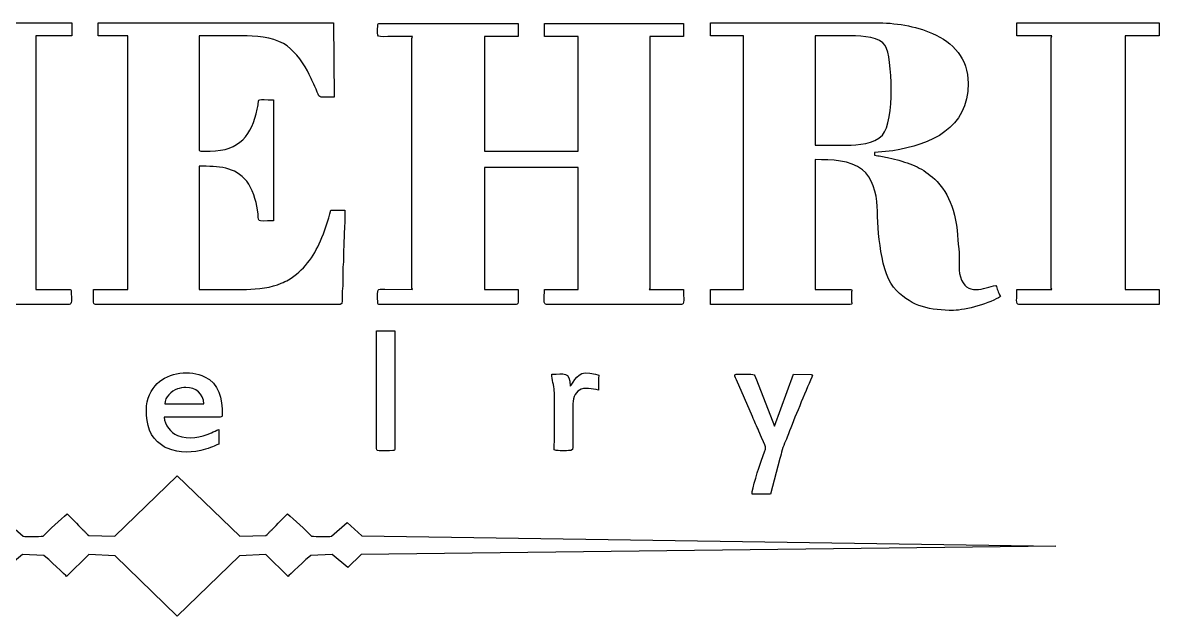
# Model space of a CAD drawing. Header units: millimetres. Extents: x -57 to 58, y -40 to 40.
# Drawn here: x -31.95 to 0.88, y -18.16 to -1 of the extents above; entities that cross this region are included whole.
import ezdxf

# ---------------------------------------------------------------- set-up
doc = ezdxf.new("R2010")
doc.units = ezdxf.units.MM
doc.header["$MEASUREMENT"] = 0
doc.layers.add('Layer 1', color=7, linetype='Continuous')

msp = doc.modelspace()

# ---------------------------------------------------------------- linework, layer by layer
at = {"layer": 'Layer 1', "color": 250}
for points, knots in [([(-40.309, -1.3823), (-40.309, -1.3823), (-39.2241, -1.3823), (-39.2241, -1.3823), (-39.2241, -1.3823), (-39.2241, -8.1579), (-39.2241, -8.1579), (-39.2241, -8.8202), (-39.7327, -8.7098), (-40.309, -8.7098), (-40.309, -8.9727), (-40.3486, -9.1476), (-40.2519, -9.1476), (-40.2519, -9.1476), (-37.6635, -9.1476), (-37.6635, -9.1476), (-37.6635, -9.1476), (-37.6635, -8.7098), (-37.6635, -8.7098), (-38.2199, -8.7098), (-38.6911, -8.804), (-38.7631, -8.3058), (-38.7889, -8.1271), (-38.7674, -1.8567), (-38.7674, -1.5156), (-38.7674, -1.5156), (-38.4739, -2.4592), (-38.4739, -2.4592), (-38.4484, -2.5483), (-38.4268, -2.6007), (-38.4016, -2.6914), (-38.3794, -2.7713), (-38.3546, -2.8535), (-38.3244, -2.9378), (-38.3244, -2.9378), (-37.9603, -4.1343), (-37.9603, -4.1343), (-37.937, -4.229), (-37.9184, -4.2988), (-37.8863, -4.3838), (-37.8863, -4.3838), (-37.5943, -5.3479), (-37.5943, -5.3479), (-37.4844, -5.7199), (-37.2325, -6.4698), (-37.1574, -6.7762), (-37.0776, -7.1017), (-36.8262, -7.8217), (-36.716, -8.2191), (-36.691, -8.3095), (-36.6713, -8.3632), (-36.6427, -8.4503), (-36.613, -8.5405), (-36.6014, -8.6126), (-36.5717, -8.7029), (-36.5431, -8.79), (-36.5234, -8.8437), (-36.4984, -8.934), (-36.4883, -8.9707), (-36.478, -9.011), (-36.4658, -9.0537), (-36.4286, -9.1832), (-36.4263, -9.1476), (-36.0458, -9.1476), (-35.961, -9.1476), (-35.899, -8.8294), (-35.858, -8.7073), (-35.858, -8.7073), (-35.1091, -6.3158), (-35.1091, -6.3158), (-35.0887, -6.2419), (-35.061, -6.1651), (-35.0345, -6.0859), (-35.0089, -6.0097), (-34.9859, -5.9182), (-34.961, -5.8358), (-34.961, -5.8358), (-34.053, -2.9373), (-34.053, -2.9373), (-34.0209, -2.8566), (-34.0046, -2.796), (-33.9795, -2.7063), (-33.9508, -2.604), (-33.9314, -2.5602), (-33.9017, -2.4606), (-33.9017, -2.4606), (-33.5906, -1.4965), (-33.5906, -1.4965), (-33.5906, -1.4965), (-33.5906, -8.7098), (-33.5906, -8.7098), (-33.5906, -8.7098), (-34.6374, -8.7098), (-34.6374, -8.7098), (-34.7297, -8.7098), (-34.6944, -8.8483), (-34.6944, -9.0905), (-34.6944, -9.1343), (-34.6812, -9.1476), (-34.6374, -9.1476), (-34.6374, -9.1476), (-30.6025, -9.1476), (-30.6025, -9.1476), (-30.5101, -9.1476), (-30.5454, -9.0091), (-30.5454, -8.7669), (-30.5454, -8.7231), (-30.5586, -8.7098), (-30.6025, -8.7098), (-30.6025, -8.7098), (-31.5731, -8.7098), (-31.5731, -8.7098), (-31.5731, -8.7098), (-31.5731, -1.3823), (-31.5731, -1.3823), (-31.5731, -1.3823), (-30.5263, -1.3823), (-30.5263, -1.3823), (-30.5263, -1.3823), (-30.5263, -1.0017), (-30.5263, -1.0017), (-30.5263, -1.0017), (-33.8189, -1.0017), (-33.8189, -1.0017), (-33.8988, -1.0017), (-33.918, -1.176), (-33.9448, -1.2565), (-33.9448, -1.2565), (-35.0725, -4.7536), (-35.0725, -4.7536), (-35.1076, -4.8581), (-35.1413, -4.9497), (-35.1701, -5.0557), (-35.1701, -5.0557), (-35.3606, -5.6456), (-35.3606, -5.6456), (-35.3632, -5.6418), (-35.3666, -5.6308), (-35.3676, -5.6336), (-35.3676, -5.6336), (-36.3434, -2.4413), (-36.3434, -2.4413), (-36.3755, -2.3325), (-36.4055, -2.2671), (-36.4341, -2.1513), (-36.4629, -2.0348), (-36.492, -1.9648), (-36.524, -1.8606), (-36.524, -1.8606), (-36.7473, -1.1323), (-36.7473, -1.1323), (-36.767, -1.0654), (-36.7581, -1.0017), (-36.8261, -1.0017), (-36.8261, -1.0017), (-40.309, -1.0017), (-40.309, -1.0017), (-40.309, -1.0017), (-40.309, -1.3823), (-40.309, -1.3823)], [0, 0, 0, 0, 0.0188679, 0.0188679, 0.0188679, 0.0377358, 0.0377358, 0.0377358, 0.0566038, 0.0566038, 0.0566038, 0.0754717, 0.0754717, 0.0754717, 0.0943396, 0.0943396, 0.0943396, 0.1132075, 0.1132075, 0.1132075, 0.1320755, 0.1320755, 0.1320755, 0.1509434, 0.1509434, 0.1509434, 0.1698113, 0.1698113, 0.1698113, 0.1886792, 0.1886792, 0.1886792, 0.2075472, 0.2075472, 0.2075472, 0.2264151, 0.2264151, 0.2264151, 0.245283, 0.245283, 0.245283, 0.2641509, 0.2641509, 0.2641509, 0.2830189, 0.2830189, 0.2830189, 0.3018868, 0.3018868, 0.3018868, 0.3207547, 0.3207547, 0.3207547, 0.3396226, 0.3396226, 0.3396226, 0.3584906, 0.3584906, 0.3584906, 0.3773585, 0.3773585, 0.3773585, 0.3962264, 0.3962264, 0.3962264, 0.4150943, 0.4150943, 0.4150943, 0.4339623, 0.4339623, 0.4339623, 0.4528302, 0.4528302, 0.4528302, 0.4716981, 0.4716981, 0.4716981, 0.490566, 0.490566, 0.490566, 0.509434, 0.509434, 0.509434, 0.5283019, 0.5283019, 0.5283019, 0.5471698, 0.5471698, 0.5471698, 0.5660377, 0.5660377, 0.5660377, 0.5849057, 0.5849057, 0.5849057, 0.6037736, 0.6037736, 0.6037736, 0.6226415, 0.6226415, 0.6226415, 0.6415094, 0.6415094, 0.6415094, 0.6603774, 0.6603774, 0.6603774, 0.6792453, 0.6792453, 0.6792453, 0.6981132, 0.6981132, 0.6981132, 0.7169811, 0.7169811, 0.7169811, 0.7358491, 0.7358491, 0.7358491, 0.754717, 0.754717, 0.754717, 0.7735849, 0.7735849, 0.7735849, 0.7924528, 0.7924528, 0.7924528, 0.8113208, 0.8113208, 0.8113208, 0.8301887, 0.8301887, 0.8301887, 0.8490566, 0.8490566, 0.8490566, 0.8679245, 0.8679245, 0.8679245, 0.8867925, 0.8867925, 0.8867925, 0.9056604, 0.9056604, 0.9056604, 0.9245283, 0.9245283, 0.9245283, 0.9433962, 0.9433962, 0.9433962, 0.9622642, 0.9622642, 0.9622642, 0.9811321, 0.9811321, 0.9811321, 1, 1, 1, 1]), ([(-29.765, -1.3823), (-29.765, -1.3823), (-28.9086, -1.3823), (-28.9086, -1.3823), (-28.9086, -1.3823), (-28.9086, -8.7098), (-28.9086, -8.7098), (-28.9086, -8.7098), (-29.8983, -8.7098), (-29.8983, -8.7098), (-29.8983, -8.9727), (-29.9378, -9.1476), (-29.8412, -9.1476), (-29.8412, -9.1476), (-22.7802, -9.1476), (-22.7802, -9.1476), (-22.6874, -9.1476), (-22.7227, -8.9508), (-22.7232, -8.8619), (-22.724, -8.717), (-22.703, -8.6552), (-22.7036, -8.5199), (-22.7041, -8.3991), (-22.7048, -8.278), (-22.7047, -8.1572), (-22.7045, -8.0307), (-22.6842, -7.9602), (-22.6849, -7.8153), (-22.6861, -7.5818), (-22.6669, -7.3812), (-22.6666, -7.1295), (-22.6664, -7.0031), (-22.6463, -6.9322), (-22.6468, -6.7876), (-22.6473, -6.6671), (-22.6469, -6.5465), (-22.6469, -6.4259), (-22.6469, -6.4259), (-23.0466, -6.4259), (-23.0466, -6.4259), (-23.1099, -6.6974), (-23.2386, -7.0569), (-23.3456, -7.3069), (-23.5452, -7.7729), (-23.8362, -8.1711), (-24.2722, -8.4358), (-24.3345, -8.4737), (-24.4103, -8.4992), (-24.4803, -8.5323), (-24.7416, -8.656), (-25.1793, -8.7098), (-25.4827, -8.7098), (-25.4827, -8.7098), (-26.8531, -8.7098), (-26.8531, -8.7098), (-26.8531, -8.7098), (-26.8531, -5.1507), (-26.8531, -5.1507), (-26.2922, -5.1507), (-25.8143, -5.1639), (-25.4795, -5.5853), (-25.3159, -5.7912), (-25.2053, -6.143), (-25.1645, -6.4122), (-25.1049, -6.805), (-25.2603, -6.7304), (-24.7024, -6.7304), (-24.7024, -6.7304), (-24.7024, -3.2285), (-24.7024, -3.2285), (-25.1878, -3.2285), (-25.1273, -3.1975), (-25.1446, -3.3382), (-25.1508, -3.3883), (-25.1643, -3.4559), (-25.1731, -3.5), (-25.3221, -4.2404), (-25.6887, -4.713), (-26.5295, -4.713), (-26.7461, -4.713), (-26.8531, -4.7437), (-26.8531, -4.6559), (-26.8531, -4.6559), (-26.8531, -1.3823), (-26.8531, -1.3823), (-26.8531, -1.3823), (-25.4637, -1.3823), (-25.4637, -1.3823), (-25.0883, -1.3823), (-24.5707, -1.4664), (-24.3082, -1.6733), (-24.0606, -1.8683), (-23.7989, -2.2069), (-23.672, -2.5025), (-23.6031, -2.6629), (-23.5401, -2.7475), (-23.4386, -3.0114), (-23.3676, -3.1959), (-23.386, -3.1523), (-22.9514, -3.1523), (-22.9514, -3.1523), (-22.9705, -1.0017), (-22.9705, -1.0017), (-22.9705, -1.0017), (-29.765, -1.0017), (-29.765, -1.0017), (-29.765, -1.0017), (-29.765, -1.3823), (-29.765, -1.3823)], [0, 0, 0, 0, 0.0277778, 0.0277778, 0.0277778, 0.0555556, 0.0555556, 0.0555556, 0.0833333, 0.0833333, 0.0833333, 0.1111111, 0.1111111, 0.1111111, 0.1388889, 0.1388889, 0.1388889, 0.1666667, 0.1666667, 0.1666667, 0.1944444, 0.1944444, 0.1944444, 0.2222222, 0.2222222, 0.2222222, 0.25, 0.25, 0.25, 0.2777778, 0.2777778, 0.2777778, 0.3055556, 0.3055556, 0.3055556, 0.3333333, 0.3333333, 0.3333333, 0.3611111, 0.3611111, 0.3611111, 0.3888889, 0.3888889, 0.3888889, 0.4166667, 0.4166667, 0.4166667, 0.4444444, 0.4444444, 0.4444444, 0.4722222, 0.4722222, 0.4722222, 0.5, 0.5, 0.5, 0.5277778, 0.5277778, 0.5277778, 0.5555556, 0.5555556, 0.5555556, 0.5833333, 0.5833333, 0.5833333, 0.6111111, 0.6111111, 0.6111111, 0.6388889, 0.6388889, 0.6388889, 0.6666667, 0.6666667, 0.6666667, 0.6944444, 0.6944444, 0.6944444, 0.7222222, 0.7222222, 0.7222222, 0.75, 0.75, 0.75, 0.7777778, 0.7777778, 0.7777778, 0.8055556, 0.8055556, 0.8055556, 0.8333333, 0.8333333, 0.8333333, 0.8611111, 0.8611111, 0.8611111, 0.8888889, 0.8888889, 0.8888889, 0.9166667, 0.9166667, 0.9166667, 0.9444444, 0.9444444, 0.9444444, 0.9722222, 0.9722222, 0.9722222, 1, 1, 1, 1]), ([(-21.6953, -1.0778), (-21.6953, -1.4806), (-21.7816, -1.4014), (-21.2195, -1.4014), (-21.0418, -1.4014), (-20.8642, -1.4014), (-20.6866, -1.4014), (-20.6996, -1.4246), (-20.7056, -1.4217), (-20.7056, -1.4585), (-20.7056, -1.4585), (-20.7056, -8.6527), (-20.7056, -8.6527), (-20.7056, -8.7255), (-20.7115, -8.6596), (-20.6866, -8.7098), (-20.6866, -8.7098), (-21.4861, -8.7097), (-21.4861, -8.7097), (-21.7353, -8.7073), (-21.6953, -8.6477), (-21.6953, -9.0905), (-21.6953, -9.1343), (-21.682, -9.1476), (-21.6382, -9.1476), (-21.6382, -9.1476), (-17.6985, -9.1476), (-17.6985, -9.1476), (-17.6018, -9.1476), (-17.6414, -8.9727), (-17.6414, -8.7098), (-17.6414, -8.7098), (-18.612, -8.7098), (-18.612, -8.7098), (-18.612, -8.7098), (-18.612, -5.1888), (-18.612, -5.1888), (-18.612, -5.1888), (-15.9094, -5.1888), (-15.9094, -5.1888), (-15.9094, -5.1888), (-15.9094, -8.7098), (-15.9094, -8.7098), (-15.9094, -8.7098), (-16.8801, -8.7098), (-16.8801, -8.7098), (-16.8801, -8.9727), (-16.9197, -9.1476), (-16.823, -9.1476), (-16.823, -9.1476), (-12.9214, -9.1476), (-12.9214, -9.1476), (-12.8247, -9.1476), (-12.8643, -8.9727), (-12.8643, -8.7098), (-12.8643, -8.7098), (-13.8539, -8.7098), (-13.8539, -8.7098), (-13.8409, -8.6866), (-13.8349, -8.6895), (-13.8349, -8.6527), (-13.8349, -8.6527), (-13.8349, -1.4014), (-13.8349, -1.4014), (-13.8349, -1.4014), (-12.8643, -1.4014), (-12.8643, -1.4014), (-12.8643, -1.4014), (-12.8643, -1.0207), (-12.8643, -1.0207), (-12.8643, -1.0207), (-16.8801, -1.0207), (-16.8801, -1.0207), (-16.8801, -1.0207), (-16.8801, -1.4014), (-16.8801, -1.4014), (-16.8801, -1.4014), (-15.9094, -1.4014), (-15.9094, -1.4014), (-15.9094, -1.4014), (-15.9094, -4.713), (-15.9094, -4.713), (-15.9094, -4.713), (-18.612, -4.713), (-18.612, -4.713), (-18.612, -4.713), (-18.612, -1.4014), (-18.612, -1.4014), (-18.612, -1.4014), (-17.6414, -1.4014), (-17.6414, -1.4014), (-17.6414, -1.4014), (-17.6414, -1.0207), (-17.6414, -1.0207), (-17.6414, -1.0207), (-21.6382, -1.0207), (-21.6382, -1.0207), (-21.682, -1.0207), (-21.6953, -1.0339), (-21.6953, -1.0778)], [0, 0, 0, 0, 0.030303, 0.030303, 0.030303, 0.0606061, 0.0606061, 0.0606061, 0.0909091, 0.0909091, 0.0909091, 0.1212121, 0.1212121, 0.1212121, 0.1515152, 0.1515152, 0.1515152, 0.1818182, 0.1818182, 0.1818182, 0.2121212, 0.2121212, 0.2121212, 0.2424242, 0.2424242, 0.2424242, 0.2727273, 0.2727273, 0.2727273, 0.3030303, 0.3030303, 0.3030303, 0.3333333, 0.3333333, 0.3333333, 0.3636364, 0.3636364, 0.3636364, 0.3939394, 0.3939394, 0.3939394, 0.4242424, 0.4242424, 0.4242424, 0.4545455, 0.4545455, 0.4545455, 0.4848485, 0.4848485, 0.4848485, 0.5151515, 0.5151515, 0.5151515, 0.5454545, 0.5454545, 0.5454545, 0.5757576, 0.5757576, 0.5757576, 0.6060606, 0.6060606, 0.6060606, 0.6363636, 0.6363636, 0.6363636, 0.6666667, 0.6666667, 0.6666667, 0.6969697, 0.6969697, 0.6969697, 0.7272727, 0.7272727, 0.7272727, 0.7575758, 0.7575758, 0.7575758, 0.7878788, 0.7878788, 0.7878788, 0.8181818, 0.8181818, 0.8181818, 0.8484848, 0.8484848, 0.8484848, 0.8787879, 0.8787879, 0.8787879, 0.9090909, 0.9090909, 0.9090909, 0.9393939, 0.9393939, 0.9393939, 0.969697, 0.969697, 0.969697, 1, 1, 1, 1]), ([(-12.0839, -1.3823), (-12.0839, -1.3823), (-11.1323, -1.3823), (-11.1323, -1.3823), (-11.1323, -1.3823), (-11.1323, -8.7098), (-11.1323, -8.7098), (-11.1323, -8.7098), (-12.0839, -8.7098), (-12.0839, -8.7098), (-12.0839, -8.7098), (-12.0839, -9.1476), (-12.0839, -9.1476), (-12.0839, -9.1476), (-8.049, -9.1476), (-8.049, -9.1476), (-7.9688, -9.1476), (-8.011, -9.1179), (-8.011, -9.0714), (-8.011, -9.0714), (-8.011, -8.7859), (-8.011, -8.7859), (-8.011, -8.7395), (-7.9688, -8.7098), (-8.049, -8.7098), (-8.049, -8.7098), (-9.0578, -8.7098), (-9.0578, -8.7098), (-9.0578, -8.7098), (-9.0578, -4.9604), (-9.0578, -4.9604), (-8.5831, -4.9604), (-8.0511, -4.9743), (-7.6951, -5.2536), (-7.4195, -5.4699), (-7.278, -5.9337), (-7.2685, -6.3115), (-7.2504, -7.0369), (-7.1874, -8.2642), (-6.7124, -8.7435), (-6.2403, -9.2199), (-5.7385, -9.3189), (-5.061, -9.3189), (-4.7225, -9.3189), (-3.9784, -9.0991), (-3.7096, -8.9192), (-3.7805, -8.7852), (-3.8011, -8.6827), (-3.8429, -8.5956), (-4.1752, -8.673), (-4.708, -8.9249), (-4.8673, -8.3449), (-4.9368, -8.0916), (-4.8753, -7.8162), (-4.9139, -7.535), (-4.959, -7.206), (-4.9474, -6.8067), (-5.0773, -6.4233), (-5.186, -6.103), (-5.2961, -5.8379), (-5.5415, -5.5932), (-5.8997, -5.2362), (-6.1816, -5.1195), (-6.6406, -4.9794), (-6.6406, -4.9794), (-6.9752, -4.8953), (-6.9752, -4.8953), (-7.1095, -4.8702), (-7.2241, -4.8554), (-7.3448, -4.8272), (-7.3448, -4.8272), (-7.3448, -4.7511), (-7.3448, -4.7511), (-7.3448, -4.7511), (-6.8223, -4.7026), (-6.8223, -4.7026), (-5.7109, -4.5274), (-4.6422, -4.0569), (-4.6422, -2.7527), (-4.6422, -2.0328), (-5.0766, -1.5694), (-5.6755, -1.3117), (-6.1809, -1.0941), (-6.7381, -1.0017), (-7.3258, -1.0017), (-7.3258, -1.0017), (-12.0839, -1.0017), (-12.0839, -1.0017), (-12.0839, -1.0017), (-12.0839, -1.3823), (-12.0839, -1.3823)], [0, 0, 0, 0, 0.0333333, 0.0333333, 0.0333333, 0.0666667, 0.0666667, 0.0666667, 0.1, 0.1, 0.1, 0.1333333, 0.1333333, 0.1333333, 0.1666667, 0.1666667, 0.1666667, 0.2, 0.2, 0.2, 0.2333333, 0.2333333, 0.2333333, 0.2666667, 0.2666667, 0.2666667, 0.3, 0.3, 0.3, 0.3333333, 0.3333333, 0.3333333, 0.3666667, 0.3666667, 0.3666667, 0.4, 0.4, 0.4, 0.4333333, 0.4333333, 0.4333333, 0.4666667, 0.4666667, 0.4666667, 0.5, 0.5, 0.5, 0.5333333, 0.5333333, 0.5333333, 0.5666667, 0.5666667, 0.5666667, 0.6, 0.6, 0.6, 0.6333333, 0.6333333, 0.6333333, 0.6666667, 0.6666667, 0.6666667, 0.7, 0.7, 0.7, 0.7333333, 0.7333333, 0.7333333, 0.7666667, 0.7666667, 0.7666667, 0.8, 0.8, 0.8, 0.8333333, 0.8333333, 0.8333333, 0.8666667, 0.8666667, 0.8666667, 0.9, 0.9, 0.9, 0.9333333, 0.9333333, 0.9333333, 0.9666667, 0.9666667, 0.9666667, 1, 1, 1, 1]), ([(-3.2338, -1.3823), (-3.2338, -1.3823), (-2.2251, -1.3823), (-2.2251, -1.3823), (-2.2382, -1.4055), (-2.2441, -1.4027), (-2.2441, -1.4394), (-2.2441, -1.4394), (-2.2441, -8.6527), (-2.2441, -8.6527), (-2.2441, -8.7255), (-2.25, -8.6596), (-2.2251, -8.7098), (-2.2251, -8.7098), (-3.2338, -8.7098), (-3.2338, -8.7098), (-3.2338, -8.9727), (-3.2734, -9.1476), (-3.1767, -9.1476), (-3.1767, -9.1476), (0.8772, -9.1476), (0.8772, -9.1476), (0.8772, -9.1476), (0.8772, -8.7098), (0.8772, -8.7098), (0.8772, -8.7098), (-0.1125, -8.7098), (-0.1125, -8.7098), (-0.1125, -8.7098), (-0.1125, -1.3823), (-0.1125, -1.3823), (-0.1125, -1.3823), (0.8772, -1.3823), (0.8772, -1.3823), (0.8772, -1.3823), (0.8772, -1.0017), (0.8772, -1.0017), (0.8772, -1.0017), (-3.2338, -1.0017), (-3.2338, -1.0017), (-3.2338, -1.0017), (-3.2338, -1.3823), (-3.2338, -1.3823)], [0, 0, 0, 0, 0.0714286, 0.0714286, 0.0714286, 0.1428571, 0.1428571, 0.1428571, 0.2142857, 0.2142857, 0.2142857, 0.2857143, 0.2857143, 0.2857143, 0.3571429, 0.3571429, 0.3571429, 0.4285714, 0.4285714, 0.4285714, 0.5, 0.5, 0.5, 0.5714286, 0.5714286, 0.5714286, 0.6428571, 0.6428571, 0.6428571, 0.7142857, 0.7142857, 0.7142857, 0.7857143, 0.7857143, 0.7857143, 0.8571429, 0.8571429, 0.8571429, 0.9285714, 0.9285714, 0.9285714, 1, 1, 1, 1]), ([(-8.1632, -4.5417), (-8.1632, -4.5417), (-9.0578, -4.5417), (-9.0578, -4.5417), (-9.0578, -4.5417), (-9.0578, -1.3823), (-9.0578, -1.3823), (-9.0578, -1.3823), (-8.049, -1.3823), (-8.049, -1.3823), (-7.6577, -1.3823), (-7.1825, -1.4174), (-7.0356, -1.6631), (-6.8352, -1.9982), (-6.7501, -3.8529), (-7.1208, -4.2518), (-7.36, -4.5092), (-7.8045, -4.5417), (-8.1632, -4.5417)], [0, 0, 0, 0, 0.1666667, 0.1666667, 0.1666667, 0.3333333, 0.3333333, 0.3333333, 0.5, 0.5, 0.5, 0.6666667, 0.6666667, 0.6666667, 0.8333333, 0.8333333, 0.8333333, 1, 1, 1, 1]), ([(-21.7334, -13.3157), (-21.7334, -13.415), (-21.5318, -13.3728), (-21.2576, -13.3728), (-21.2137, -13.3728), (-21.2005, -13.3595), (-21.2005, -13.3157), (-21.2005, -13.3157), (-21.2005, -9.9089), (-21.2005, -9.9089), (-21.2005, -9.9089), (-21.7334, -9.9089), (-21.7334, -9.9089), (-21.7334, -9.9089), (-21.7334, -13.3157), (-21.7334, -13.3157)], [0, 0, 0, 0, 0.2, 0.2, 0.2, 0.4, 0.4, 0.4, 0.6, 0.6, 0.6, 0.8, 0.8, 0.8, 1, 1, 1, 1]), ([(-28.3757, -12.1927), (-28.3757, -12.6369), (-28.2765, -12.9783), (-27.9418, -13.2054), (-27.8647, -13.2577), (-27.8737, -13.2662), (-27.7753, -13.3053), (-27.4056, -13.4525), (-27.037, -13.4404), (-26.665, -13.3325), (-26.4395, -13.2671), (-26.3646, -13.2017), (-26.2821, -13.1824), (-26.2821, -13.1824), (-26.2821, -12.7637), (-26.2821, -12.7637), (-26.3581, -12.7814), (-26.4251, -12.8284), (-26.4939, -12.8565), (-26.8301, -12.9936), (-27.1256, -13.0636), (-27.4789, -12.9328), (-27.6707, -12.8617), (-27.8567, -12.6299), (-27.8618, -12.4021), (-27.8618, -12.4021), (-26.2441, -12.4021), (-26.2441, -12.4021), (-26.2002, -12.4021), (-26.187, -12.3889), (-26.187, -12.345), (-26.187, -11.8387), (-26.2761, -11.4425), (-26.6942, -11.2346), (-27.1032, -11.0312), (-27.7314, -11.1074), (-28.0669, -11.4357), (-28.2277, -11.5929), (-28.3757, -11.8789), (-28.3757, -12.1927)], [0, 0, 0, 0, 0.0769231, 0.0769231, 0.0769231, 0.1538462, 0.1538462, 0.1538462, 0.2307692, 0.2307692, 0.2307692, 0.3076923, 0.3076923, 0.3076923, 0.3846154, 0.3846154, 0.3846154, 0.4615385, 0.4615385, 0.4615385, 0.5384615, 0.5384615, 0.5384615, 0.6153846, 0.6153846, 0.6153846, 0.6923077, 0.6923077, 0.6923077, 0.7692308, 0.7692308, 0.7692308, 0.8461538, 0.8461538, 0.8461538, 0.9230769, 0.9230769, 0.9230769, 1, 1, 1, 1]), ([(-16.1378, -11.5076), (-16.1478, -11.0613), (-16.3089, -11.165), (-16.6707, -11.165), (-16.6585, -11.3119), (-16.6068, -11.4942), (-16.5955, -11.6417), (-16.5785, -11.8627), (-16.5946, -13.0712), (-16.5946, -13.3537), (-16.4474, -13.388), (-16.2955, -13.3728), (-16.1188, -13.3728), (-16.0272, -13.3728), (-16.0615, -13.1934), (-16.0617, -13.1063), (-16.0617, -13.1063), (-16.0624, -12.0968), (-16.0624, -12.0968), (-16.0601, -11.884), (-16.0055, -11.7033), (-15.8718, -11.6213), (-15.7351, -11.5375), (-15.4912, -11.5817), (-15.3194, -11.6218), (-15.3194, -11.6218), (-15.3194, -11.2602), (-15.3194, -11.2602), (-15.3194, -11.1813), (-15.2659, -11.1964), (-15.4092, -11.1601), (-15.8972, -11.0366), (-15.942, -11.2551), (-16.1119, -11.4764), (-16.1385, -11.511), (-16.1221, -11.4894), (-16.1378, -11.5076)], [0, 0, 0, 0, 0.0833333, 0.0833333, 0.0833333, 0.1666667, 0.1666667, 0.1666667, 0.25, 0.25, 0.25, 0.3333333, 0.3333333, 0.3333333, 0.4166667, 0.4166667, 0.4166667, 0.5, 0.5, 0.5, 0.5833333, 0.5833333, 0.5833333, 0.6666667, 0.6666667, 0.6666667, 0.75, 0.75, 0.75, 0.8333333, 0.8333333, 0.8333333, 0.9166667, 0.9166667, 0.9166667, 1, 1, 1, 1]), ([(-10.8849, -14.6289), (-10.8849, -14.6289), (-10.352, -14.6289), (-10.352, -14.6289), (-10.352, -14.6289), (-10.083, -13.6036), (-10.083, -13.6036), (-10.0568, -13.5262), (-10.0363, -13.4304), (-10.012, -13.3511), (-9.9579, -13.1747), (-9.8752, -13.0112), (-9.8308, -12.8852), (-9.681, -12.4594), (-9.3432, -11.7028), (-9.1607, -11.248), (-9.1394, -11.195), (-9.1237, -11.1852), (-9.1743, -11.169), (-9.1743, -11.169), (-9.6858, -11.165), (-9.6858, -11.165), (-9.6858, -11.165), (-10.2378, -12.6686), (-10.2378, -12.6686), (-10.2378, -12.6686), (-10.7597, -11.3254), (-10.7597, -11.3254), (-10.8406, -11.1202), (-10.7456, -11.165), (-11.3417, -11.165), (-11.4349, -11.165), (-11.3652, -11.254), (-11.3336, -11.3281), (-11.3336, -11.3281), (-10.8713, -12.3885), (-10.8713, -12.3885), (-10.8109, -12.5418), (-10.7499, -12.6603), (-10.6864, -12.8127), (-10.4516, -13.3761), (-10.4384, -13.173), (-10.621, -13.6747), (-10.6856, -13.8524), (-10.8849, -14.4923), (-10.8849, -14.6289)], [0, 0, 0, 0, 0.0666667, 0.0666667, 0.0666667, 0.1333333, 0.1333333, 0.1333333, 0.2, 0.2, 0.2, 0.2666667, 0.2666667, 0.2666667, 0.3333333, 0.3333333, 0.3333333, 0.4, 0.4, 0.4, 0.4666667, 0.4666667, 0.4666667, 0.5333333, 0.5333333, 0.5333333, 0.6, 0.6, 0.6, 0.6666667, 0.6666667, 0.6666667, 0.7333333, 0.7333333, 0.7333333, 0.8, 0.8, 0.8, 0.8666667, 0.8666667, 0.8666667, 0.9333333, 0.9333333, 0.9333333, 1, 1, 1, 1]), ([(-27.2337, -11.5456), (-26.9551, -11.5456), (-26.7199, -11.7243), (-26.7199, -12.0214), (-26.7199, -12.0214), (-27.8428, -12.0214), (-27.8428, -12.0214), (-27.8383, -11.8198), (-27.6623, -11.6575), (-27.4767, -11.5882), (-27.4252, -11.569), (-27.2959, -11.5456), (-27.2337, -11.5456)], [0, 0, 0, 0, 0.25, 0.25, 0.25, 0.5, 0.5, 0.5, 0.75, 0.75, 0.75, 1, 1, 1, 1]), ([(-27.482, -14.1013), (-27.482, -14.1013), (-29.2917, -15.847), (-29.2917, -15.847), (-29.2917, -15.847), (-30.0421, -15.8274), (-30.0421, -15.8274), (-30.246, -15.6195), (-30.0421, -15.8274), (-30.6621, -15.1999), (-30.8681, -15.3762), (-31.1744, -15.6607), (-31.3605, -15.85), (-31.4864, -15.8491), (-31.8293, -15.8659), (-31.9353, -15.8441), (-31.9353, -15.8441), (-32.3845, -15.4473), (-32.3845, -15.4473), (-32.3845, -15.4473), (-32.8119, -15.8374), (-32.8119, -15.8374), (-32.8119, -15.8374), (-52.8539, -16.1325), (-52.8539, -16.1325), (-52.8539, -16.1325), (-32.7937, -16.3799), (-32.7937, -16.3799), (-32.7937, -16.3799), (-32.4015, -16.7525), (-32.4015, -16.7525), (-32.4015, -16.7525), (-31.9573, -16.3793), (-31.9573, -16.3793), (-31.9573, -16.3793), (-31.3338, -16.4047), (-31.3338, -16.4047), (-31.2345, -16.4664), (-30.6825, -17.0042), (-30.6811, -17.0079), (-30.6811, -17.0079), (-30.034, -16.3799), (-30.034, -16.3799), (-30.034, -16.3799), (-29.2727, -16.4179), (-29.2727, -16.4179), (-29.2727, -16.4179), (-27.482, -18.1621), (-27.482, -18.1621), (-27.482, -18.1621), (-25.6912, -16.4179), (-25.6912, -16.4179), (-25.6912, -16.4179), (-24.93, -16.3799), (-24.93, -16.3799), (-24.93, -16.3799), (-24.2828, -17.0079), (-24.2828, -17.0079), (-24.2815, -17.0042), (-23.7294, -16.4664), (-23.6301, -16.4047), (-23.6301, -16.4047), (-23.0066, -16.3793), (-23.0066, -16.3793), (-23.0066, -16.3793), (-22.5624, -16.7525), (-22.5624, -16.7525), (-22.5624, -16.7525), (-22.1702, -16.3799), (-22.1702, -16.3799), (-22.1702, -16.3799), (-2.1101, -16.1325), (-2.1101, -16.1325), (-2.1101, -16.1325), (-22.1521, -15.8374), (-22.1521, -15.8374), (-22.1521, -15.8374), (-22.5795, -15.4473), (-22.5795, -15.4473), (-22.5795, -15.4473), (-23.0287, -15.8441), (-23.0287, -15.8441), (-23.1346, -15.8659), (-23.4776, -15.8491), (-23.6035, -15.85), (-23.7896, -15.6607), (-24.0958, -15.3762), (-24.3019, -15.1999), (-24.9219, -15.8274), (-24.7179, -15.6195), (-24.9219, -15.8274), (-24.9219, -15.8274), (-25.6722, -15.847), (-25.6722, -15.847), (-25.6722, -15.847), (-27.482, -14.1013), (-27.482, -14.1013)], [0, 0, 0, 0, 0.03125, 0.03125, 0.03125, 0.0625, 0.0625, 0.0625, 0.09375, 0.09375, 0.09375, 0.125, 0.125, 0.125, 0.15625, 0.15625, 0.15625, 0.1875, 0.1875, 0.1875, 0.21875, 0.21875, 0.21875, 0.25, 0.25, 0.25, 0.28125, 0.28125, 0.28125, 0.3125, 0.3125, 0.3125, 0.34375, 0.34375, 0.34375, 0.375, 0.375, 0.375, 0.40625, 0.40625, 0.40625, 0.4375, 0.4375, 0.4375, 0.46875, 0.46875, 0.46875, 0.5, 0.5, 0.5, 0.53125, 0.53125, 0.53125, 0.5625, 0.5625, 0.5625, 0.59375, 0.59375, 0.59375, 0.625, 0.625, 0.625, 0.65625, 0.65625, 0.65625, 0.6875, 0.6875, 0.6875, 0.71875, 0.71875, 0.71875, 0.75, 0.75, 0.75, 0.78125, 0.78125, 0.78125, 0.8125, 0.8125, 0.8125, 0.84375, 0.84375, 0.84375, 0.875, 0.875, 0.875, 0.90625, 0.90625, 0.90625, 0.9375, 0.9375, 0.9375, 0.96875, 0.96875, 0.96875, 1, 1, 1, 1])]:
    msp.add_open_spline(points, degree=3, knots=knots, dxfattribs=at)

doc.saveas('drawing.dxf')
